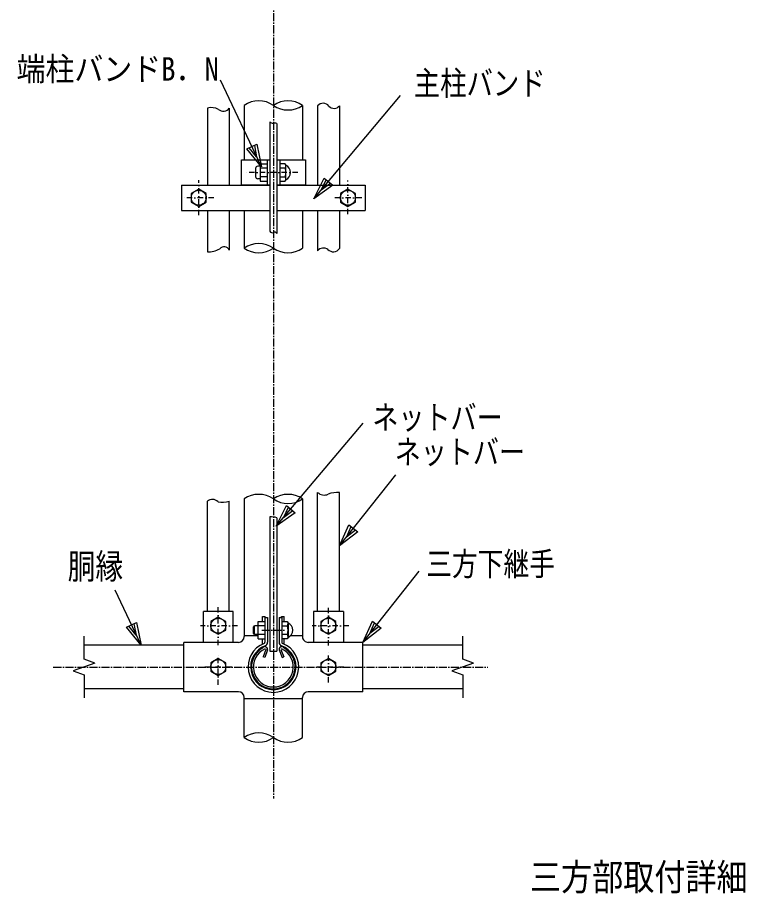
# Model space of a CAD drawing. Units: millimetres, scale not verified. Extents: x -4425 to 4425, y -3150 to 3150.
# Drawn here: x 1534 to 2893, y -26 to 1610 of the extents above; entities that cross this region are included whole.
import ezdxf
from ezdxf.enums import TextEntityAlignment as Align

# ---------------------------------------------------------------- set-up
doc = ezdxf.new("R2010")
doc.units = ezdxf.units.MM
doc.header["$LTSCALE"] = 20
doc.linetypes.add('USER1', pattern=[1.01, 0.5, -0.25, 0.01, -0.25])
doc.linetypes.add('USER2', pattern=[1.125, 0.75, -0.125, 0.125, -0.125])
for name, color, linetype, lineweight in [('0-1_1', 7, 'Continuous', 25), ('0-2_0', 7, 'Continuous', 25), ('0-3_CENTLN-L', 2, 'USER2', 25)]:
    doc.layers.add(name, color=color, linetype=linetype, lineweight=lineweight)
doc.styles.add('ＭＳ ゴシック', font='')
doc.styles.get('ＭＳ ゴシック').set_extended_font_data('MS Gothic')

# ---------------------------------------------------------------- blocks, each defined once
blk = doc.blocks.new('C12')
at = {"layer": '0-1_1', "color": 4}
blk.add_line((9434.63, 6391.67), (9370.2, 6528.5), dxfattribs=at)
blk.add_lwpolyline([(9423.44, 6448.3), (9434.63, 6391.67), (9398.11, 6436.37)], close=True, dxfattribs=at)
blk.add_lwpolyline([(9417.11, 6445.32), (9422.7, 6417.01), (9404.44, 6439.36)], dxfattribs=at)
blk = doc.blocks.new('C14')
at = {"layer": '0-1_1', "color": 4}
blk.add_line((9865.15, 6935.98), (10081.02, 7193.09), dxfattribs=at)
blk.add_lwpolyline([(9911.88, 6969.86), (9865.15, 6935.98), (9890.44, 6987.87)], close=True, dxfattribs=at)
blk.add_lwpolyline([(9906.52, 6974.37), (9883.15, 6957.42), (9895.8, 6983.37)], dxfattribs=at)
blk = doc.blocks.new('C15')
at = {"layer": '0-1_1', "color": 4}
blk.add_line((9928.44, 6638.88), (10068.65, 6816.03), dxfattribs=at)
blk.add_lwpolyline([(9974.17, 6674.11), (9928.44, 6638.88), (9952.22, 6691.48)], close=True, dxfattribs=at)
blk.add_lwpolyline([(9968.68, 6678.45), (9945.82, 6660.84), (9957.71, 6687.14)], dxfattribs=at)
blk = doc.blocks.new('C16')
at = {"layer": '0-1_1', "color": 4}
blk.add_line((9987.01, 6398.82), (10127.22, 6575.96), dxfattribs=at)
blk.add_lwpolyline([(10032.74, 6434.04), (9987.01, 6398.82), (10010.79, 6451.42)], close=True, dxfattribs=at)
blk.add_lwpolyline([(10027.25, 6438.38), (10004.39, 6420.77), (10016.28, 6447.07)], dxfattribs=at)

msp = doc.modelspace()

# ---------------------------------------------------------------- linework, layer by layer
at = {"layer": '0-1_1', "color": 4}
for p, q in [((1989.69, 1331.17), (1913.39, 1493.23)), ((1678.51, 404.36), (1638.23, 389.7)), ((2385.65, 404.36), (2345.38, 389.7)), ((1638.23, 389.7), (1658.37, 382.37)), ((1658.37, 382.37), (1658.37, 339.52)), ((2345.38, 389.7), (2365.51, 382.37)), ((2365.51, 382.37), (2365.51, 339.52))]:
    msp.add_line(p, q, dxfattribs=at)
at = {"layer": '0-1_1'}
for p, q in [((1888.73, 1440.95), (1888.73, 1297.15)), ((1929.44, 1440.95), (1929.44, 1297.15)), ((1957.51, 1446.08), (1957.51, 1344.29)), ((2066.37, 1446.08), (2066.37, 1344.29)), ((2094.44, 1445.24), (2094.44, 1297.15)), ((2135.16, 1445.24), (2135.16, 1297.15)), ((2005.51, 1415.08), (2005.52, 1210.83)), ((2018.37, 1412.29), (2018.37, 1206.66)), ((2000.16, 1344.29), (2000.16, 1297.15)), ((2018.37, 1344.29), (2071.73, 1344.29)), ((2023.73, 1344.29), (2023.73, 1297.15)), ((2071.73, 1344.29), (2071.73, 1297.15)), ((1978.73, 1328.22), (1978.73, 1313.22)), ((1987.3, 1332.51), (1983.01, 1332.51)), ((1987.3, 1336.79), (2000.16, 1336.79)), ((1987.3, 1336.79), (1987.3, 1304.65)), ((2000.16, 1328.75), (1987.46, 1328.75)), ((2033.87, 1336.79), (2023.73, 1336.79)), ((2034.22, 1328.76), (2023.73, 1328.76)), ((2035.51, 1333.94), (2033.87, 1336.79)), ((2035.51, 1307.5), (2035.51, 1333.94)), ((1987.3, 1308.94), (1983.01, 1308.94)), ((2000.16, 1312.69), (1987.46, 1312.69)), ((2023.73, 1312.69), (2034.22, 1312.69)), ((1840.51, 1297.15), (2005.52, 1297.15)), ((1840.51, 1297.15), (1840.51, 1250.01)), ((1987.3, 1304.65), (2000.16, 1304.65)), ((2071.73, 1297.15), (2018.37, 1297.15)), ((2018.37, 1297.15), (2183.37, 1297.15)), ((2183.37, 1297.15), (2183.37, 1250.01)), ((1840.51, 1250.01), (2005.52, 1250.01)), ((1888.73, 1250.01), (1888.73, 1172.57)), ((1929.44, 1250.01), (1929.44, 1175.72)), ((1957.51, 1250.01), (1957.51, 1179.29)), ((2018.37, 1250.01), (2183.37, 1250.01)), ((2066.37, 1250.01), (2066.37, 1179.29)), ((2094.44, 1250.01), (2094.44, 1174.46)), ((2135.16, 1250.01), (2135.16, 1178.87)), ((2094.44, 500.96), (2094.44, 723.16)), ((2135.16, 500.96), (2135.16, 723.16)), ((1888.73, 500.96), (1888.73, 706.78)), ((1929.44, 500.96), (1929.44, 706.78)), ((1957.51, 710.96), (1957.51, 453.82)), ((2066.37, 710.96), (2066.37, 453.82)), ((2005.51, 677.7), (2005.51, 426.52)), ((2018.37, 675.82), (2018.37, 426.52)), ((1936.94, 500.96), (1881.23, 500.96)), ((1881.23, 443.1), (1881.23, 500.96)), ((1936.94, 443.1), (1936.94, 500.96)), ((2142.66, 500.96), (2086.94, 500.96)), ((2086.94, 500.96), (2086.94, 443.1)), ((2142.66, 500.96), (2142.66, 443.1)), ((1983.39, 481.9), (1996.25, 481.9)), ((1983.39, 449.76), (1983.39, 481.9)), ((2039.42, 479.06), (2039.42, 452.61)), ((1974.82, 471.72), (1976.96, 473.86)), ((1974.82, 459.95), (1974.82, 471.72)), ((1976.96, 457.8), (1974.82, 459.95)), ((1996.25, 473.86), (1976.96, 473.86)), ((1976.96, 458.33), (1976.96, 473.33)), ((2027.64, 473.87), (2038.13, 473.87)), ((1844.8, 350.96), (1844.8, 443.1)), ((1946.8, 443.1), (1844.8, 443.1)), ((1957.51, 455.96), (1983.39, 455.96)), ((1996.25, 457.8), (1976.96, 457.8)), ((1983.39, 449.76), (1996.25, 449.76)), ((2038.13, 457.8), (2027.64, 457.8)), ((2037.78, 449.76), (2027.64, 449.76)), ((2039.42, 452.61), (2037.78, 449.76)), ((2044.21, 455.96), (2066.37, 455.96)), ((2179.08, 443.1), (2077.08, 443.1)), ((2179.08, 350.96), (2179.08, 443.1)), ((1844.8, 437.75), (1658.37, 437.75)), ((1997.74, 430), (1992.6, 415.88)), ((2001.12, 429.28), (1995.82, 414.7)), ((2005.51, 426.52), (2018.37, 426.52)), ((2022.76, 429.28), (2028.07, 414.7)), ((2026.15, 430), (2031.29, 415.88)), ((2365.51, 437.75), (2179.08, 437.75)), ((1995.82, 414.7), (1992.6, 415.88)), ((2028.07, 414.7), (2031.29, 415.88)), ((1844.8, 356.32), (1658.37, 356.32)), ((1946.8, 350.96), (1844.8, 350.96)), ((2179.08, 350.96), (2077.08, 350.96)), ((2365.51, 356.32), (2179.08, 356.32)), ((1957.51, 265.25), (1957.51, 340.25)), ((1957.51, 338.1), (2066.37, 338.1)), ((2066.37, 265.25), (2066.37, 340.25))]:
    msp.add_line(p, q, dxfattribs=at)
at = {"layer": '0-1_1', "color": 4, "linetype": 'USER1'}
for p, q in [((2057.49, 1320.72), (1960.3, 1320.72)), ((1872.66, 1240.89), (1872.66, 1306.41)), ((2151.23, 1243.09), (2151.23, 1305.68)), ((1900.78, 1273.58), (1843.44, 1273.58)), ((2176.86, 1273.58), (2123.31, 1273.58)), ((1909.08, 438.04), (1909.08, 509.78)), ((2114.8, 437.31), (2114.8, 507.59)), ((1945.21, 474.18), (1875.72, 474.18)), ((2152.55, 474.18), (2084.58, 474.18)), ((1909.08, 363.74), (1909.08, 423.04)), ((2114.8, 368.13), (2114.8, 423.77)), ((1934.2, 397.03), (1881.03, 397.03)), ((2143.44, 397.03), (2087.99, 397.03))]:
    msp.add_line(p, q, dxfattribs=at)
at = {"layer": '0-1_1', "color": 4}
msp.add_lwpolyline([(1981.3, 1373.64), (1989.69, 1331.17), (1962.3, 1364.7)], close=True, dxfattribs=at)
for points in [[(1976.55, 1371.41), (1980.75, 1350.17), (1967.05, 1366.93)], [(1678.51, 404.36), (1658.37, 411.69), (1658.37, 454.55)], [(2385.65, 404.36), (2365.51, 411.69), (2365.51, 454.55)]]:
    msp.add_lwpolyline(points, dxfattribs=at)
at = {"layer": '0-1_1'}
for points in [[(2005.51, 1297.15), (1952.16, 1297.15), (1952.16, 1344.29), (2005.51, 1344.29)], [(2023.73, 1304.65), (2033.87, 1304.65), (2035.51, 1307.5)], [(2027.64, 481.9), (2037.78, 481.9), (2039.42, 479.06)]]:
    msp.add_lwpolyline(points, dxfattribs=at)
for points in [[(1872.66, 1257.5), (1886.58, 1265.54), (1886.58, 1281.62), (1872.66, 1289.66), (1858.73, 1281.62), (1858.73, 1265.54)], [(2151.23, 1257.5), (2165.16, 1265.54), (2165.16, 1281.62), (2151.23, 1289.66), (2137.3, 1281.62), (2137.3, 1265.54)], [(1909.08, 458.09), (1923.01, 466.13), (1923.01, 482.22), (1909.08, 490.26), (1895.16, 482.22), (1895.16, 466.13)], [(2114.8, 458.09), (2128.73, 466.13), (2128.73, 482.22), (2114.8, 490.26), (2100.87, 482.22), (2100.87, 466.13)], [(1909.08, 380.95), (1923.01, 388.99), (1923.01, 405.07), (1909.08, 413.12), (1895.16, 405.07), (1895.16, 388.99)], [(2114.8, 380.95), (2128.73, 388.99), (2128.73, 405.07), (2114.8, 413.12), (2100.87, 405.07), (2100.87, 388.99)]]:
    msp.add_lwpolyline(points, close=True, dxfattribs=at)
for centre in [(1872.66, 1273.58), (2151.23, 1273.58), (1909.08, 474.18), (2114.8, 474.18), (1909.08, 397.03), (2114.8, 397.03)]:
    msp.add_circle(centre, 13.93, dxfattribs=at)
at = {"layer": '0-1_1', "color": 4}
for centre, radius, start, end in [((1896.21, 1413.27), 28.68, 62.15757, 105.12089), ((1918.6, 1447.61), 12.72, 224.93881, 328.44345), ((1984.73, 1407.16), 47.49, 55.03597, 124.96473), ((2039.15, 1407.16), 47.49, 55.03519, 124.96473), ((2039.15, 1485), 47.49, 235.03604, 304.96481), ((2104.85, 1436), 13.92, 38.6186, 138.4232), ((2125.22, 1452.98), 12.6, 221.17502, 322.06772), ((2011.19, 1420.55), 7.89, 223.96057, 272.47491), ((2014.45, 1403.43), 9.69, 66.12931, 107.49383), ((2009.64, 1212.6), 4.49, 203.1648, 300.64392), ((2014.27, 1204.98), 4.43, 22.22168, 121.93508), ((1891.09, 1213.81), 41.31, 266.71991, 300.14752), ((1919.88, 1171.27), 10.54, 24.96084, 139.69595), ((1984.73, 1140.38), 47.49, 55.03597, 124.96473), ((1984.73, 1218.21), 47.49, 235.03528, 304.96435), ((2039.15, 1218.21), 47.49, 235.03604, 304.96481), ((2105.56, 1164.91), 14.66, 55.19426, 139.33984), ((2123.8, 1186.06), 13.44, 222.71982, 327.64319), ((2107.14, 737.15), 18.89, 227.77408, 292.52838), ((2132.23, 676.62), 46.63, 86.40426, 112.51272), ((1898.09, 694.99), 15.05, 45.44718, 128.45758), ((1917.21, 742.31), 37.58, 256.84259, 288.99902), ((1984.73, 672.04), 47.49, 55.03597, 124.96473), ((2039.15, 672.04), 47.49, 55.03519, 124.96473), ((2039.15, 749.88), 47.49, 235.03604, 304.96481), ((2005.13, 630.22), 47.48, 73.81095, 89.53931), ((1984.73, 226.33), 47.49, 55.03597, 124.96473), ((1984.73, 304.16), 47.49, 235.03528, 304.96435), ((2039.15, 304.16), 47.49, 235.03604, 304.96481)]:
    msp.add_arc(centre, radius, start, end, dxfattribs=at)
at = {"layer": '0-1_1'}
for centre, radius, start, end in [((1983.01, 1328.22), 4.29, 90, 180), ((2010.05, 1337.51), 25.71, 340.09047, 352.02042), ((2009.8, 1320.72), 25.71, 341.79012, 18.20988), ((2029.32, 1320.72), 14.76, 294.79445, 65.20555), ((1983.01, 1313.22), 4.29, 180, 270), ((2010.05, 1303.93), 25.71, 7.97958, 19.90953), ((2013.96, 482.63), 25.71, 340.09047, 352.02042), ((2033.23, 465.83), 14.76, 294.79445, 65.20555), ((2013.71, 465.83), 25.71, 341.79012, 18.20988), ((1946.8, 453.82), 10.71, 270, 0), ((2013.96, 449.04), 25.71, 7.97958, 19.90953), ((2077.08, 453.82), 10.71, 179.99992, 270), ((2011.94, 397.03), 40.71, 117.19916, 63.76425), ((2011.94, 397.03), 37.29, 114.17444, 65.66495), ((1996.94, 430.19), 4.29, 349.3454, 114.44897), ((2026.94, 430.21), 4.29, 72.04498, 190.65469), ((1946.8, 340.25), 10.71, 0, 90), ((2077.08, 340.25), 10.71, 90, 179.99992)]:
    msp.add_arc(centre, radius, start, end, dxfattribs=at)
at = {"layer": '0-2_0', "color": 2}
for p, q in [((1991.95, 491.63), (1996.89, 491.63)), ((1991.95, 481.9), (1991.95, 491.63)), ((1996.89, 489.48), (1996.89, 491.63)), ((2026.99, 491.63), (2031.94, 491.63)), ((2026.99, 489.48), (2026.99, 491.63)), ((2031.94, 481.9), (2031.94, 491.63)), ((1991.95, 439.9), (1991.95, 449.76)), ((2031.94, 439.9), (2031.94, 449.76)), ((1991.95, 354.03), (1991.95, 354.17)), ((2031.94, 354.03), (2031.94, 354.17))]:
    msp.add_line(p, q, dxfattribs=at)
at = {"layer": '0-2_0'}
for p, q in [((1996.25, 489.48), (2001.19, 489.48)), ((1996.25, 489.48), (1996.25, 443.15)), ((2001.19, 489.48), (2001.19, 443.15)), ((2022.69, 489.48), (2022.69, 443.15)), ((2022.69, 489.48), (2027.64, 489.48)), ((2027.64, 489.48), (2027.64, 443.15))]:
    msp.add_line(p, q, dxfattribs=at)
at = {"layer": '0-2_0', "color": 4, "linetype": 'USER2'}
msp.add_line((1990.24, 465.83), (2034.78, 465.83), dxfattribs=at)
at = {"layer": '0-2_0'}
for centre, radius, start, end in [((1994.1, 443.15), 2.15, 291.15361, 0), ((1994.1, 443.15), 7.09, 291.15361, 0), ((2029.79, 443.15), 7.09, 180, 248.84639), ((2029.79, 443.15), 2.15, 180, 248.84639), ((2011.94, 397.03), 47.3, 111.15361, 68.84639), ((2011.94, 397.03), 42.35, 111.15361, 68.84639)]:
    msp.add_arc(centre, radius, start, end, dxfattribs=at)
at = {"layer": '0-3_CENTLN-L'}
for p, q in [((2011.94, 2338.1), (2011.94, 151.63)), ((1601.04, 397.03), (2412.5, 397.03))]:
    msp.add_line(p, q, dxfattribs=at)

# ---------------------------------------------------------------- block references
at = {"layer": '0-2_0', "xscale": 0.75, "yscale": 0.75}
for name, p in [('C14', (-5311.17, -3930.53)), ('C14', (-5381.42, -4542.13)), ('C15', (-5311.17, -4356.01)), ('C16', (-5311.17, -4356.01)), ('C12', (-5311.17, -4356.01))]:
    msp.add_blockref(name, p, dxfattribs=at)

# ---------------------------------------------------------------- texts
at = {"layer": '0-1_1', "color": 4, "style": 'ＭＳ ゴシック'}
for s, height, width, p in [('端柱バンドB．N', 43.98, 0.9, (1532.45, 1478.95)), ('主柱バンド', 45.1, 0.8, (2274.22, 1451.5)), ('ネットバー', 44.57, 0.8, (2196.84, 827.67)), ('ネットバー', 44.57, 0.8, (2238.61, 763.16)), ('胴縁', 47.36, 0.8, (1627.95, 547.19)), ('三方下継手', 44.05, 0.8, (2297.42, 554.45)), ('三方部取付詳細', 50.09, 0.85, (2491.02, -35.27))]:
    msp.add_text(s, height=height, dxfattribs=dict(at, width=width)).set_placement(p, align=Align.BOTTOM_LEFT)

doc.saveas('drawing.dxf')
